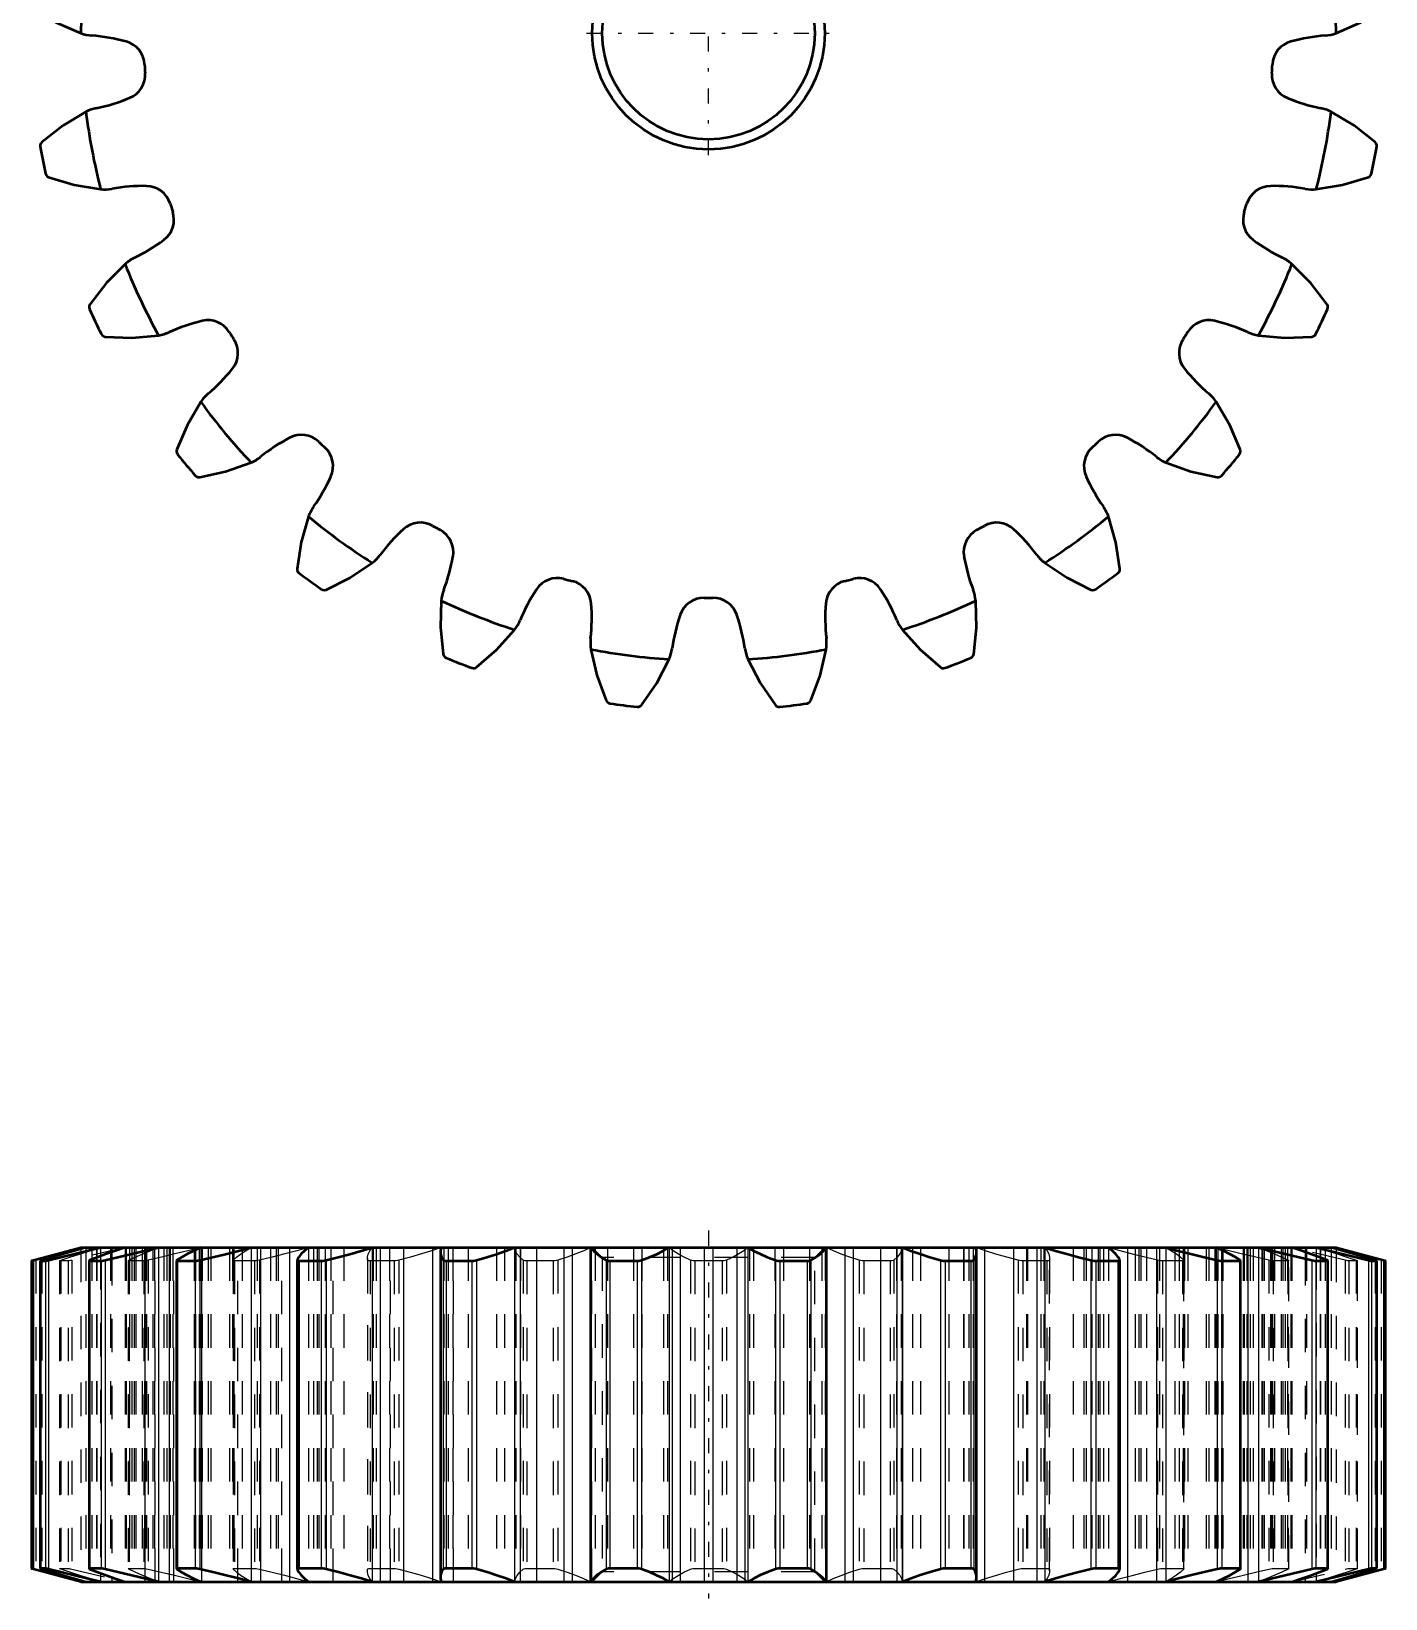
# Model space of a CAD drawing. Header units: millimetres. Extents: x -1 to 137, y -1 to 93.
# Drawn here: x 22.12 to 62.58, y -0.5 to 46.35 of the extents above; entities that cross this region are included whole.
import ezdxf

# ---------------------------------------------------------------- set-up
doc = ezdxf.new("R2010")
doc.units = ezdxf.units.MM
doc.linetypes.add('Center', pattern=[1.5, 0.45, -0.5, 0.05, -0.5])
doc.linetypes.add('Dashed', pattern=[2, 1, -1])
for name, color, linetype, lineweight in [('AM_4', 3, 'Continuous', 25), ('center', 4, 'Center', 25), ('hidden', 3, 'Dashed', 25), ('vis', 1, 'Continuous', 50)]:
    doc.layers.add(name, color=color, linetype=linetype, lineweight=lineweight)

# ---------------------------------------------------------------- blocks, each defined once
blk = doc.blocks.new('1_GEAHB1_5_25_10_A_6_35_b_0_in_GEAHB1_5_25_10_A_6_35_900')
at = {"layer": 'AM_4'}
for p, q in [((23.598, 10), (23.598, 9.958)), ((24.187, 10), (24.187, 9.741)), ((24.519, 10), (24.519, 9.863)), ((25.918, 10), (25.918, 0)), ((26.236, 10), (26.236, 0)), ((28.68, 10), (28.68, 0)), ((28.965, 10), (28.965, 0)), ((29.834, 10), (29.834, 0)), ((32.302, 10), (32.302, 0)), ((32.535, 10), (32.535, 0)), ((33.234, 10), (33.234, 0)), ((34.106, 10), (34.106, 0)), ((34.332, 10), (34.332, 0)), ((36.554, 10), (36.554, 0)), ((36.721, 10), (36.721, 0)), ((37.208, 10), (37.208, 0)), ((38.027, 10), (38.027, 0)), ((38.277, 10), (38.277, 0)), ((38.835, 10), (38.835, 0)), ((41.171, 10), (41.171, 0)), ((41.262, 10), (41.262, 0)), ((41.504, 10), (41.504, 0)), ((42.219, 10), (42.219, 0)), ((42.477, 10), (42.477, 0)), ((43.193, 10), (43.193, 0)), ((43.435, 10), (43.435, 0)), ((43.526, 10), (43.526, 0)), ((45.862, 10), (45.862, 0)), ((46.42, 10), (46.42, 0)), ((46.67, 10), (46.67, 0)), ((47.489, 10), (47.489, 0)), ((47.975, 10), (47.975, 0)), ((48.142, 10), (48.142, 0)), ((50.365, 10), (50.365, 0)), ((50.591, 10), (50.591, 0)), ((51.462, 10), (51.462, 0)), ((52.162, 10), (52.162, 0)), ((52.395, 10), (52.395, 0)), ((54.863, 10), (54.863, 0)), ((55.732, 10), (55.732, 0)), ((56.016, 10), (56.016, 0)), ((58.461, 10), (58.461, 0)), ((58.779, 10), (58.779, 0)), ((60.178, 10), (60.178, 9.863)), ((60.509, 10), (60.509, 9.741)), ((61.098, 10), (61.098, 9.958)), ((22.181, 9.617), (22.181, 0.383)), ((22.384, 9.598), (22.384, 0.402)), ((22.538, 9.598), (22.538, 0.402)), ((22.633, 9.617), (22.633, 0.383)), ((23.855, 9.598), (23.855, 0.402)), ((24.204, 9.598), (24.204, 0.402)), ((24.323, 9.617), (24.323, 0.383)), ((26.487, 9.598), (26.487, 0.402)), ((27.01, 9.598), (27.01, 0.402)), ((27.146, 9.617), (27.146, 0.383)), ((30.116, 9.598), (30.116, 0.402)), ((30.78, 9.598), (30.78, 0.402)), ((30.924, 9.617), (30.924, 0.383)), ((34.424, 9.617), (34.424, 0.383)), ((34.514, 9.598), (34.514, 0.402)), ((35.276, 9.598), (35.276, 0.402)), ((35.42, 9.617), (35.42, 0.383)), ((39.289, 9.617), (39.289, 0.383)), ((39.404, 9.598), (39.404, 0.402)), ((40.217, 9.598), (40.217, 0.402)), ((40.351, 9.617), (40.351, 0.383)), ((44.346, 9.617), (44.346, 0.383)), ((44.479, 9.598), (44.479, 0.402)), ((45.292, 9.598), (45.292, 0.402)), ((45.408, 9.617), (45.408, 0.383)), ((49.277, 9.617), (49.277, 0.383)), ((49.42, 9.598), (49.42, 0.402)), ((50.182, 9.598), (50.182, 0.402)), ((50.272, 9.617), (50.272, 0.383)), ((53.773, 9.617), (53.773, 0.383)), ((53.917, 9.598), (53.917, 0.402)), ((54.58, 9.598), (54.58, 0.402)), ((57.551, 9.617), (57.551, 0.383)), ((57.687, 9.598), (57.687, 0.402)), ((58.209, 9.598), (58.209, 0.402)), ((60.374, 9.617), (60.374, 0.383)), ((60.493, 9.598), (60.493, 0.402)), ((60.842, 9.598), (60.842, 0.402)), ((62.064, 9.617), (62.064, 0.383)), ((62.159, 9.598), (62.159, 0.402)), ((62.312, 9.598), (62.312, 0.402)), ((62.515, 9.617), (62.515, 0.383)), ((23.598, 0.042), (23.598, 0)), ((24.187, 0.259), (24.187, 0)), ((24.519, 0.137), (24.519, 0)), ((60.178, 0.137), (60.178, 0)), ((60.509, 0.259), (60.509, 0)), ((61.098, 0.042), (61.098, 0))]:
    blk.add_line(p, q, dxfattribs=at)
at = {"layer": 'center'}
blk.add_line((42.348, 10.5), (42.348, -0.5), dxfattribs=at)
at = {"layer": 'hidden'}
for p, q in [((23.746, 10), (22.248, 9.617)), ((24.915, 10), (23.328, 9.617)), ((23.598, 9.958), (23.598, 0.042)), ((23.746, 10), (23.746, 0)), ((23.923, 10), (23.923, 0)), ((24.059, 10), (24.059, 0)), ((24.077, 10), (24.077, 0)), ((24.484, 10), (24.484, 0)), ((24.519, 9.863), (24.519, 0.137)), ((24.915, 10), (24.915, 0)), ((24.947, 10), (24.947, 0)), ((25.053, 10), (25.053, 0)), ((25.116, 10), (25.116, 0)), ((25.191, 10), (25.191, 0)), ((25.242, 10), (25.242, 0)), ((25.432, 10), (25.432, 0)), ((25.499, 10), (25.499, 0)), ((25.515, 10), (25.515, 0)), ((25.517, 0), (25.517, 10)), ((25.556, 10), (25.556, 0)), ((25.749, 10), (25.749, 0)), ((25.797, 10), (25.797, 0)), ((25.811, 0), (25.811, 10)), ((26.078, 10), (26.078, 0)), ((26.168, 10), (26.168, 0)), ((26.26, 10), (26.26, 0)), ((26.261, 10), (26.261, 0)), ((26.34, 10), (26.34, 0)), ((26.378, 0), (26.378, 10)), ((26.98, 10), (26.98, 0)), ((27.025, 10), (27.025, 0)), ((27.135, 10), (27.135, 0)), ((27.179, 10), (27.179, 0)), ((27.209, 0), (27.209, 10)), ((27.22, 10), (27.22, 0)), ((27.4, 10), (27.4, 0)), ((27.483, 10), (27.483, 0)), ((28.032, 10), (28.032, 0)), ((28.124, 10), (28.124, 0)), ((28.17, 10), (28.17, 0)), ((28.29, 0), (28.29, 10)), ((28.417, 10), (28.417, 0)), ((28.868, 10), (28.868, 0)), ((29.264, 10), (29.264, 0)), ((29.428, 10), (29.428, 0)), ((29.493, 10), (29.493, 0)), ((29.604, 0), (29.604, 10)), ((30.397, 10), (30.397, 0)), ((30.549, 10), (30.549, 0)), ((30.658, 10), (30.658, 0)), ((30.703, 10), (30.703, 0)), ((30.891, 10), (30.891, 0)), ((31.065, 10), (31.065, 0)), ((31.132, 0), (31.132, 10)), ((31.448, 10), (31.448, 0)), ((32.325, 10), (32.325, 0)), ((32.416, 10), (32.416, 0)), ((32.534, 10), (32.534, 0)), ((32.814, 10), (32.814, 0)), ((32.848, 0), (32.848, 10)), ((34.365, 10), (34.365, 0)), ((34.439, 10), (34.439, 0)), ((34.567, 10), (34.567, 0)), ((34.714, 10), (34.714, 0)), ((34.726, 0), (34.726, 10)), ((35.164, 10), (35.164, 0)), ((36.017, 10), (36.017, 0)), ((36.256, 10), (36.256, 0)), ((36.553, 10), (36.553, 0)), ((36.588, 10), (36.588, 0)), ((36.735, 10), (36.735, 0)), ((36.735, 0), (36.735, 10)), ((38.827, 10), (38.827, 0)), ((38.843, 10), (38.843, 0)), ((38.86, 0), (38.86, 10)), ((38.873, 10), (39.173, 9.7)), ((38.965, 10), (38.965, 0)), ((39.332, 10), (39.332, 0)), ((40.105, 10), (40.105, 0)), ((40.361, 10), (40.361, 0)), ((41.008, 10), (41.008, 0)), ((41.121, 10), (41.121, 0)), ((43.575, 10), (43.575, 0)), ((43.689, 10), (43.689, 0)), ((44.335, 10), (44.335, 0)), ((44.591, 10), (44.591, 0)), ((45.365, 10), (45.365, 0)), ((45.523, 9.7), (45.823, 10)), ((45.732, 10), (45.732, 0)), ((45.836, 10), (45.836, 0)), ((45.853, 10), (45.853, 0)), ((45.87, 10), (45.87, 0)), ((47.961, 10), (47.961, 0)), ((47.962, 10), (47.962, 0)), ((48.109, 10), (48.109, 0)), ((48.143, 0), (48.143, 10)), ((48.44, 10), (48.44, 0)), ((48.68, 10), (48.68, 0)), ((49.532, 10), (49.532, 0)), ((49.971, 10), (49.971, 0)), ((49.982, 10), (49.982, 0)), ((50.13, 10), (50.13, 0)), ((50.257, 10), (50.257, 0)), ((50.332, 10), (50.332, 0)), ((51.849, 10), (51.849, 0)), ((51.882, 10), (51.882, 0)), ((52.163, 10), (52.163, 0)), ((52.281, 10), (52.281, 0)), ((52.371, 10), (52.371, 0)), ((53.248, 10), (53.248, 0)), ((53.565, 10), (53.565, 0)), ((53.632, 10), (53.632, 0)), ((53.806, 10), (53.806, 0)), ((53.994, 10), (53.994, 0)), ((54.039, 10), (54.039, 0)), ((54.147, 10), (54.147, 0)), ((54.3, 10), (54.3, 0)), ((55.092, 10), (55.092, 0)), ((55.203, 10), (55.203, 0)), ((55.268, 10), (55.268, 0)), ((55.433, 10), (55.433, 0)), ((55.828, 10), (55.828, 0)), ((56.28, 10), (56.28, 0)), ((56.407, 10), (56.407, 0)), ((56.527, 10), (56.527, 0)), ((56.572, 10), (56.572, 0)), ((56.665, 10), (56.665, 0)), ((57.214, 10), (57.214, 0)), ((57.296, 10), (57.296, 0)), ((57.477, 10), (57.477, 0)), ((57.488, 10), (57.488, 0)), ((57.517, 10), (57.517, 0)), ((57.562, 10), (57.562, 0)), ((57.672, 10), (57.672, 0)), ((57.717, 10), (57.717, 0)), ((58.319, 10), (58.319, 0)), ((58.357, 10), (58.357, 0)), ((58.436, 10), (58.436, 0)), ((58.437, 10), (58.437, 0)), ((58.529, 10), (58.529, 0)), ((58.619, 10), (58.619, 0)), ((58.885, 10), (58.885, 0)), ((58.9, 10), (58.9, 0)), ((58.948, 10), (58.948, 0)), ((59.141, 10), (59.141, 0)), ((59.18, 10), (59.18, 0)), ((59.181, 10), (59.181, 0)), ((59.198, 10), (59.198, 0)), ((59.264, 10), (59.264, 0)), ((59.454, 10), (59.454, 0)), ((59.506, 10), (59.506, 0)), ((59.581, 10), (59.581, 0)), ((59.643, 10), (59.643, 0)), ((59.749, 10), (59.749, 0)), ((61.369, 9.617), (59.782, 10)), ((59.782, 10), (59.782, 0)), ((60.178, 9.863), (60.178, 0.137)), ((60.213, 10), (60.213, 0)), ((60.62, 10), (60.62, 0)), ((60.637, 10), (60.637, 0)), ((60.774, 10), (60.774, 0)), ((62.448, 9.617), (60.95, 10)), ((60.95, 10), (60.95, 0)), ((61.098, 9.958), (61.098, 0.042)), ((22.168, 9.598), (22.117, 9.598)), ((22.117, 9.598), (22.117, 0.402)), ((22.168, 9.598), (22.168, 0.402)), ((22.248, 9.617), (22.248, 0.383)), ((22.432, 9.617), (22.432, 0.383)), ((22.967, 9.598), (22.96, 9.6)), ((22.96, 9.6), (22.96, 0.4)), ((23.22, 9.598), (22.967, 9.598)), ((22.967, 9.598), (22.967, 0.402)), ((22.997, 9.617), (22.997, 0.383)), ((23.22, 9.598), (23.22, 0.402)), ((23.328, 9.617), (23.328, 0.383)), ((23.867, 9.617), (23.867, 0.383)), ((24.187, 9.741), (24.187, 0.259)), ((25.013, 9.604), (25.013, 0.396)), ((25.029, 9.617), (25.029, 0.383)), ((25.474, 9.598), (25.035, 9.598)), ((25.035, 9.598), (25.035, 0.402)), ((25.474, 9.598), (25.474, 0.402)), ((25.602, 9.617), (25.602, 0.383)), ((26.463, 9.617), (26.463, 0.383)), ((28.145, 9.61), (28.148, 9.617)), ((28.145, 9.611), (28.145, 0.39)), ((28.148, 9.617), (28.148, 0.383)), ((28.788, 9.598), (28.19, 9.598)), ((28.19, 9.598), (28.19, 0.402)), ((28.788, 9.598), (28.788, 0.402)), ((28.929, 9.617), (28.929, 0.383)), ((30.058, 9.617), (30.058, 0.383)), ((32.161, 9.617), (32.156, 9.673)), ((32.156, 9.673), (32.156, 0.327)), ((32.161, 9.617), (32.161, 0.383)), ((32.954, 9.598), (32.236, 9.598)), ((32.236, 9.598), (32.236, 0.402)), ((32.954, 9.598), (32.954, 0.402)), ((33.099, 9.617), (33.099, 0.383)), ((36.813, 9.617), (36.813, 0.383)), ((37.71, 9.598), (36.916, 9.598)), ((36.916, 9.598), (36.916, 0.402)), ((37.71, 9.598), (37.71, 0.402)), ((37.85, 9.617), (37.85, 0.383)), ((39.173, 9.7), (39.173, 0.3)), ((45.523, 9.7), (39.173, 9.7)), ((41.813, 9.617), (41.813, 0.383)), ((42.758, 9.598), (41.938, 9.598)), ((41.938, 9.598), (41.938, 0.402)), ((42.758, 9.598), (42.758, 0.402)), ((42.884, 9.617), (42.884, 0.383)), ((45.523, 0.3), (45.523, 9.7)), ((46.847, 9.617), (46.847, 0.383)), ((46.986, 9.598), (46.986, 0.402)), ((47.78, 9.598), (46.986, 9.598)), ((47.78, 9.598), (47.78, 0.402)), ((47.884, 9.617), (47.884, 0.383)), ((51.598, 9.617), (51.598, 0.383)), ((51.743, 9.598), (51.743, 0.402)), ((52.461, 9.598), (51.743, 9.598)), ((52.461, 9.598), (52.461, 0.402)), ((52.541, 9.673), (52.536, 9.617)), ((52.536, 9.617), (52.536, 0.383)), ((52.541, 0.327), (52.541, 9.673)), ((54.639, 9.617), (54.639, 0.383)), ((55.768, 9.617), (55.768, 0.383)), ((55.909, 9.598), (55.909, 0.402)), ((56.506, 9.598), (55.909, 9.598)), ((56.506, 9.598), (56.506, 0.402)), ((56.548, 9.617), (56.551, 9.61)), ((56.548, 9.617), (56.548, 0.383)), ((56.551, 0.389), (56.551, 9.61)), ((58.233, 9.617), (58.233, 0.383)), ((59.094, 9.617), (59.094, 0.383)), ((59.223, 9.598), (59.223, 0.402)), ((59.662, 9.598), (59.223, 9.598)), ((59.662, 9.598), (59.662, 0.402)), ((59.668, 9.617), (59.668, 0.383)), ((59.684, 0.396), (59.684, 9.604)), ((60.509, 9.741), (60.509, 0.259)), ((60.83, 9.617), (60.83, 0.383)), ((61.369, 9.617), (61.369, 0.383)), ((61.477, 9.598), (61.477, 0.402)), ((61.73, 9.598), (61.477, 9.598)), ((61.7, 9.617), (61.7, 0.383)), ((61.736, 9.6), (61.73, 9.598)), ((61.73, 9.598), (61.73, 0.402)), ((61.736, 0.4), (61.736, 9.6)), ((62.265, 9.617), (62.265, 0.383)), ((62.448, 9.617), (62.448, 0.383)), ((62.528, 9.598), (62.528, 0.402)), ((62.58, 9.598), (62.528, 9.598)), ((62.58, 9.598), (62.58, 0.402)), ((22.117, 0.402), (22.168, 0.402)), ((22.248, 0.383), (23.746, 0)), ((22.96, 0.4), (22.967, 0.402)), ((22.967, 0.402), (23.22, 0.402)), ((23.328, 0.383), (24.915, 0)), ((25.035, 0.402), (25.474, 0.402)), ((28.148, 0.383), (28.145, 0.39)), ((28.19, 0.402), (28.788, 0.402)), ((32.156, 0.327), (32.161, 0.383)), ((32.236, 0.402), (32.954, 0.402)), ((36.916, 0.402), (37.71, 0.402)), ((39.173, 0.3), (38.873, 0)), ((45.523, 0.3), (39.173, 0.3)), ((41.938, 0.402), (42.758, 0.402)), ((45.823, 0), (45.523, 0.3)), ((46.986, 0.402), (47.78, 0.402)), ((51.743, 0.402), (52.461, 0.402)), ((52.536, 0.383), (52.541, 0.327)), ((55.909, 0.402), (56.506, 0.402)), ((56.551, 0.39), (56.548, 0.383)), ((59.223, 0.402), (59.662, 0.402)), ((59.782, 0), (61.369, 0.383)), ((60.95, 0), (62.448, 0.383)), ((61.477, 0.402), (61.73, 0.402)), ((61.73, 0.402), (61.736, 0.4)), ((62.528, 0.402), (62.58, 0.402))]:
    blk.add_line(p, q, dxfattribs=at)
for points in [[(22.997, 9.617), (23.267, 9.708), (23.554, 9.802), (23.863, 9.9), (24.187, 10)], [(25.029, 9.617), (25.217, 9.708), (25.428, 9.802), (25.663, 9.9), (25.918, 10)], [(27.179, 10), (26.795, 9.901), (26.406, 9.805), (26.006, 9.709), (25.602, 9.617)], [(28.148, 9.617), (28.244, 9.708), (28.364, 9.802), (28.51, 9.9), (28.68, 10)], [(30.397, 10), (30.049, 9.901), (29.69, 9.805), (29.314, 9.709), (28.929, 9.617)], [(32.156, 9.673), (32.158, 9.708), (32.18, 9.802), (32.228, 9.9), (32.302, 10)], [(34.365, 10), (34.075, 9.901), (33.769, 9.805), (33.441, 9.709), (33.099, 9.617)], [(36.813, 9.617), (36.711, 9.708), (36.634, 9.802), (36.581, 9.9), (36.554, 10)], [(38.835, 10), (38.622, 9.901), (38.387, 9.805), (38.128, 9.709), (37.85, 9.617)], [(41.813, 9.617), (41.619, 9.708), (41.447, 9.802), (41.297, 9.9), (41.171, 10)], [(43.526, 10), (43.402, 9.901), (43.254, 9.805), (43.081, 9.709), (42.884, 9.617)], [(46.847, 9.617), (46.572, 9.708), (46.317, 9.802), (46.079, 9.9), (45.862, 10)], [(48.142, 10), (48.116, 9.901), (48.065, 9.805), (47.987, 9.709), (47.884, 9.617)], [(51.598, 9.617), (51.26, 9.708), (50.938, 9.802), (50.626, 9.9), (50.332, 10)], [(52.395, 10), (52.468, 9.901), (52.516, 9.805), (52.539, 9.709), (52.541, 9.673)], [(55.768, 9.617), (55.389, 9.708), (55.018, 9.802), (54.653, 9.9), (54.3, 10)], [(56.016, 10), (56.184, 9.901), (56.328, 9.805), (56.45, 9.709), (56.548, 9.617)], [(59.094, 9.617), (58.697, 9.708), (58.303, 9.802), (57.907, 9.9), (57.517, 10)], [(58.779, 10), (59.03, 9.901), (59.262, 9.805), (59.476, 9.709), (59.668, 9.617)], [(60.509, 10), (60.829, 9.901), (61.133, 9.805), (61.425, 9.709), (61.7, 9.617)], [(22.248, 9.617), (22.209, 9.607), (22.18, 9.6), (22.168, 9.598)], [(22.96, 9.6), (22.96, 9.6), (22.97, 9.606), (22.997, 9.617)], [(23.328, 9.617), (23.282, 9.607), (23.244, 9.6), (23.22, 9.598)], [(25.013, 9.604), (25.014, 9.606), (25.029, 9.617)], [(25.035, 9.598), (25.016, 9.6), (25.013, 9.604)], [(25.602, 9.617), (25.553, 9.607), (25.508, 9.6), (25.474, 9.598)], [(28.19, 9.598), (28.161, 9.6), (28.147, 9.606), (28.145, 9.61)], [(28.929, 9.617), (28.879, 9.607), (28.83, 9.6), (28.788, 9.598)], [(32.236, 9.598), (32.198, 9.6), (32.172, 9.606), (32.161, 9.617)], [(33.099, 9.617), (33.052, 9.607), (33.001, 9.6), (32.954, 9.598)], [(36.916, 9.598), (36.872, 9.6), (36.837, 9.606), (36.813, 9.617)], [(37.85, 9.617), (37.809, 9.607), (37.76, 9.6), (37.71, 9.598)], [(41.938, 9.598), (41.89, 9.6), (41.848, 9.606), (41.813, 9.617)], [(42.884, 9.617), (42.851, 9.607), (42.807, 9.6), (42.758, 9.598)], [(46.986, 9.598), (46.937, 9.6), (46.89, 9.606), (46.847, 9.617)], [(47.884, 9.617), (47.862, 9.607), (47.825, 9.6), (47.78, 9.598)], [(51.743, 9.598), (51.696, 9.6), (51.648, 9.606), (51.598, 9.617)], [(52.536, 9.617), (52.526, 9.607), (52.499, 9.6), (52.461, 9.598)], [(55.909, 9.598), (55.868, 9.6), (55.82, 9.606), (55.768, 9.617)], [(56.551, 9.61), (56.55, 9.607), (56.536, 9.6), (56.506, 9.598)], [(59.223, 9.598), (59.19, 9.6), (59.147, 9.606), (59.094, 9.617)], [(59.684, 9.604), (59.68, 9.6), (59.662, 9.598)], [(59.668, 9.617), (59.683, 9.607), (59.684, 9.604)], [(61.477, 9.598), (61.453, 9.6), (61.417, 9.606), (61.369, 9.617)], [(61.7, 9.617), (61.726, 9.607), (61.736, 9.6), (61.736, 9.6)], [(62.528, 9.598), (62.517, 9.6), (62.49, 9.606), (62.448, 9.617)], [(22.168, 0.402), (22.18, 0.4), (22.206, 0.394), (22.248, 0.383)], [(22.997, 0.383), (22.971, 0.393), (22.96, 0.4), (22.96, 0.4)], [(24.187, 0), (23.868, 0.099), (23.564, 0.195), (23.271, 0.291), (22.997, 0.383)], [(23.22, 0.402), (23.243, 0.4), (23.279, 0.394), (23.328, 0.383)], [(25.013, 0.396), (25.016, 0.4), (25.035, 0.402)], [(25.029, 0.383), (25.014, 0.393), (25.013, 0.396)], [(25.918, 0), (25.666, 0.099), (25.435, 0.195), (25.221, 0.291), (25.029, 0.383)], [(25.474, 0.402), (25.507, 0.4), (25.55, 0.394), (25.602, 0.383)], [(25.602, 0.383), (25.999, 0.292), (26.393, 0.198), (26.789, 0.1), (27.179, 0)], [(28.145, 0.39), (28.146, 0.393), (28.161, 0.4), (28.19, 0.402)], [(28.68, 0), (28.513, 0.099), (28.369, 0.195), (28.246, 0.291), (28.148, 0.383)], [(28.788, 0.402), (28.829, 0.4), (28.876, 0.394), (28.929, 0.383)], [(28.929, 0.383), (29.308, 0.292), (29.678, 0.198), (30.043, 0.1), (30.397, 0)], [(32.302, 0), (32.229, 0.099), (32.181, 0.195), (32.158, 0.291), (32.156, 0.327)], [(32.161, 0.383), (32.171, 0.393), (32.197, 0.4), (32.236, 0.402)], [(32.954, 0.402), (33, 0.4), (33.049, 0.394), (33.099, 0.383)], [(33.099, 0.383), (33.436, 0.292), (33.759, 0.198), (34.071, 0.1), (34.365, 0)], [(36.554, 0), (36.581, 0.099), (36.632, 0.195), (36.71, 0.291), (36.813, 0.383)], [(36.813, 0.383), (36.835, 0.393), (36.871, 0.4), (36.916, 0.402)], [(37.71, 0.402), (37.759, 0.4), (37.806, 0.394), (37.85, 0.383)], [(37.85, 0.383), (38.124, 0.292), (38.379, 0.198), (38.618, 0.1), (38.835, 0)], [(41.171, 0), (41.295, 0.099), (41.442, 0.195), (41.616, 0.291), (41.813, 0.383)], [(41.813, 0.383), (41.845, 0.393), (41.889, 0.4), (41.938, 0.402)], [(42.758, 0.402), (42.806, 0.4), (42.849, 0.394), (42.884, 0.383)], [(42.884, 0.383), (43.078, 0.292), (43.249, 0.198), (43.4, 0.1), (43.526, 0)], [(45.862, 0), (46.075, 0.099), (46.309, 0.195), (46.568, 0.291), (46.847, 0.383)], [(46.847, 0.383), (46.888, 0.393), (46.936, 0.4), (46.986, 0.402)], [(47.78, 0.402), (47.825, 0.4), (47.86, 0.394), (47.884, 0.383)], [(47.884, 0.383), (47.986, 0.292), (48.063, 0.198), (48.115, 0.1), (48.142, 0)], [(50.332, 0), (50.621, 0.099), (50.928, 0.195), (51.255, 0.291), (51.598, 0.383)], [(51.598, 0.383), (51.644, 0.393), (51.695, 0.4), (51.743, 0.402)], [(52.541, 0.327), (52.539, 0.292), (52.517, 0.198), (52.469, 0.1), (52.395, 0)], [(52.461, 0.402), (52.499, 0.4), (52.525, 0.394), (52.536, 0.383)], [(54.3, 0), (54.648, 0.099), (55.007, 0.195), (55.383, 0.291), (55.768, 0.383)], [(55.768, 0.383), (55.817, 0.393), (55.867, 0.4), (55.909, 0.402)], [(56.548, 0.383), (56.452, 0.292), (56.332, 0.198), (56.186, 0.1), (56.016, 0)], [(56.506, 0.402), (56.535, 0.4), (56.55, 0.394), (56.551, 0.39)], [(57.517, 0), (57.901, 0.099), (58.291, 0.195), (58.691, 0.291), (59.094, 0.383)], [(59.668, 0.383), (59.479, 0.292), (59.269, 0.198), (59.034, 0.1), (58.779, 0)], [(59.094, 0.383), (59.144, 0.393), (59.189, 0.4), (59.223, 0.402)], [(59.662, 0.402), (59.68, 0.4), (59.684, 0.396)], [(59.684, 0.396), (59.683, 0.394), (59.668, 0.383)], [(61.7, 0.383), (61.43, 0.292), (61.142, 0.198), (60.834, 0.1), (60.509, 0)], [(61.369, 0.383), (61.415, 0.393), (61.453, 0.4), (61.477, 0.402)], [(61.736, 0.4), (61.736, 0.4), (61.727, 0.394), (61.7, 0.383)], [(62.448, 0.383), (62.488, 0.393), (62.516, 0.4), (62.528, 0.402)]]:
    blk.add_lwpolyline(points, dxfattribs=at)
at = {"layer": 'vis'}
for p, q in [((22.181, 9.617), (23.598, 10)), ((23.746, 10), (22.432, 9.617)), ((22.633, 9.617), (24.187, 10)), ((23.598, 10), (61.098, 10)), ((24.323, 9.617), (25.918, 10)), ((34.339, 9.86), (34.339, 0.14)), ((38.819, 10), (38.819, 0)), ((45.877, 0), (45.877, 10)), ((50.357, 0.14), (50.357, 9.86)), ((58.779, 10), (60.374, 9.617)), ((60.509, 10), (62.064, 9.617)), ((62.265, 9.617), (60.95, 10)), ((61.098, 10), (62.515, 9.617)), ((22.117, 9.598), (22.117, 0.402)), ((22.382, 9.599), (22.382, 0.401)), ((22.382, 9.599), (22.384, 9.598)), ((22.384, 9.598), (22.538, 9.598)), ((23.842, 9.602), (23.842, 0.398)), ((23.855, 9.598), (24.204, 9.598)), ((26.455, 9.607), (26.455, 0.393)), ((26.487, 9.598), (27.01, 9.598)), ((30.058, 9.617), (30.057, 9.614)), ((30.057, 9.614), (30.057, 0.386)), ((30.116, 9.598), (30.78, 9.598)), ((34.514, 9.598), (35.276, 9.598)), ((39.404, 9.598), (40.217, 9.598)), ((44.479, 9.598), (45.292, 9.598)), ((49.42, 9.598), (50.182, 9.598)), ((53.917, 9.598), (54.58, 9.598)), ((54.64, 9.614), (54.639, 9.617)), ((54.64, 0.386), (54.64, 9.614)), ((57.687, 9.598), (58.209, 9.598)), ((58.242, 9.607), (58.233, 9.617)), ((58.242, 0.393), (58.242, 9.607)), ((60.493, 9.598), (60.842, 9.598)), ((60.855, 0.398), (60.855, 9.602)), ((62.159, 9.598), (62.312, 9.598)), ((62.312, 9.598), (62.314, 9.599)), ((62.314, 0.401), (62.314, 9.599)), ((62.58, 0.402), (62.58, 9.598)), ((23.598, 0), (22.181, 0.383)), ((22.384, 0.402), (22.382, 0.401)), ((22.538, 0.402), (22.384, 0.402)), ((22.432, 0.383), (23.746, 0)), ((24.187, 0), (22.633, 0.383)), ((23.598, 0), (61.098, 0)), ((24.204, 0.402), (23.855, 0.402)), ((25.918, 0), (24.323, 0.383)), ((26.455, 0.393), (26.463, 0.383)), ((27.01, 0.402), (26.487, 0.402)), ((30.057, 0.386), (30.058, 0.383)), ((30.78, 0.402), (30.116, 0.402)), ((35.276, 0.402), (34.514, 0.402)), ((40.217, 0.402), (39.404, 0.402)), ((45.292, 0.402), (44.479, 0.402)), ((50.182, 0.402), (49.42, 0.402)), ((54.58, 0.402), (53.917, 0.402)), ((54.639, 0.383), (54.64, 0.386)), ((58.209, 0.402), (57.687, 0.402)), ((60.374, 0.383), (58.779, 0)), ((60.842, 0.402), (60.493, 0.402)), ((62.064, 0.383), (60.509, 0)), ((60.95, 0), (62.265, 0.383)), ((62.515, 0.383), (61.098, 0)), ((62.312, 0.402), (62.159, 0.402)), ((62.314, 0.401), (62.312, 0.402))]:
    blk.add_line(p, q, dxfattribs=at)
for points in [[(24.915, 10), (24.627, 9.901), (24.357, 9.805), (24.102, 9.709), (23.867, 9.617)], [(27.179, 10), (26.968, 9.901), (26.779, 9.805), (26.609, 9.709), (26.463, 9.617)], [(27.146, 9.617), (27.537, 9.708), (27.922, 9.802), (28.306, 9.9), (28.68, 10)], [(30.397, 10), (30.276, 9.901), (30.179, 9.805), (30.105, 9.709), (30.058, 9.617)], [(30.924, 9.617), (31.285, 9.708), (31.634, 9.802), (31.975, 9.9), (32.302, 10)], [(34.365, 10), (34.342, 9.901), (34.339, 9.859)], [(34.339, 9.859), (34.343, 9.805), (34.371, 9.709), (34.424, 9.617)], [(35.42, 9.617), (35.728, 9.708), (36.019, 9.802), (36.297, 9.9), (36.554, 10)], [(38.835, 10), (38.911, 9.901), (39.011, 9.805), (39.137, 9.709), (39.289, 9.617)], [(40.351, 9.617), (40.587, 9.708), (40.802, 9.802), (40.998, 9.9), (41.171, 10)], [(43.526, 10), (43.696, 9.901), (43.888, 9.805), (44.106, 9.709), (44.346, 9.617)], [(45.408, 9.617), (45.557, 9.708), (45.682, 9.802), (45.785, 9.9), (45.862, 10)], [(48.142, 10), (48.396, 9.901), (48.668, 9.805), (48.964, 9.709), (49.277, 9.617)], [(50.272, 9.617), (50.325, 9.708), (50.353, 9.802), (50.357, 9.859)], [(50.357, 9.859), (50.355, 9.9), (50.332, 10)], [(52.395, 10), (52.716, 9.901), (53.052, 9.805), (53.406, 9.709), (53.773, 9.617)], [(54.639, 9.617), (54.592, 9.708), (54.52, 9.802), (54.423, 9.9), (54.3, 10)], [(56.016, 10), (56.385, 9.901), (56.763, 9.805), (57.154, 9.709), (57.551, 9.617)], [(58.233, 9.617), (58.09, 9.708), (57.923, 9.802), (57.731, 9.9), (57.517, 10)], [(60.83, 9.617), (60.598, 9.708), (60.347, 9.802), (60.074, 9.9), (59.782, 10)], [(22.117, 9.598), (22.123, 9.6), (22.144, 9.606), (22.181, 9.617)], [(22.432, 9.617), (22.401, 9.607), (22.384, 9.6), (22.382, 9.599)], [(22.538, 9.598), (22.556, 9.6), (22.587, 9.606), (22.633, 9.617)], [(23.867, 9.617), (23.847, 9.607), (23.842, 9.602)], [(23.842, 9.602), (23.842, 9.6), (23.855, 9.598)], [(24.204, 9.598), (24.232, 9.6), (24.272, 9.606), (24.323, 9.617)], [(26.463, 9.617), (26.455, 9.607), (26.455, 9.607)], [(26.455, 9.607), (26.463, 9.6), (26.487, 9.598)], [(27.01, 9.598), (27.047, 9.6), (27.093, 9.606), (27.146, 9.617)], [(30.057, 9.614), (30.062, 9.607), (30.082, 9.6), (30.116, 9.598)], [(30.78, 9.598), (30.824, 9.6), (30.872, 9.606), (30.924, 9.617)], [(34.424, 9.617), (34.441, 9.607), (34.472, 9.6), (34.514, 9.598)], [(35.276, 9.598), (35.324, 9.6), (35.373, 9.606), (35.42, 9.617)], [(39.289, 9.617), (39.316, 9.607), (39.357, 9.6), (39.404, 9.598)], [(40.217, 9.598), (40.266, 9.6), (40.311, 9.606), (40.351, 9.617)], [(44.346, 9.617), (44.383, 9.607), (44.429, 9.6), (44.479, 9.598)], [(45.292, 9.598), (45.339, 9.6), (45.378, 9.606), (45.408, 9.617)], [(49.277, 9.617), (49.321, 9.607), (49.371, 9.6), (49.42, 9.598)], [(50.182, 9.598), (50.224, 9.6), (50.255, 9.606), (50.272, 9.617)], [(53.773, 9.617), (53.821, 9.607), (53.872, 9.6), (53.917, 9.598)], [(54.58, 9.598), (54.614, 9.6), (54.634, 9.606), (54.64, 9.614)], [(57.551, 9.617), (57.601, 9.607), (57.648, 9.6), (57.687, 9.598)], [(58.209, 9.598), (58.233, 9.6), (58.242, 9.606), (58.242, 9.607)], [(60.374, 9.617), (60.422, 9.607), (60.464, 9.6), (60.493, 9.598)], [(60.855, 9.602), (60.851, 9.606), (60.83, 9.617)], [(60.842, 9.598), (60.854, 9.6), (60.855, 9.602)], [(62.064, 9.617), (62.107, 9.607), (62.14, 9.6), (62.159, 9.598)], [(62.314, 9.599), (62.313, 9.6), (62.297, 9.606), (62.265, 9.617)], [(62.515, 9.617), (62.551, 9.607), (62.574, 9.6), (62.58, 9.598)], [(22.181, 0.383), (22.145, 0.393), (22.123, 0.4), (22.117, 0.402)], [(22.382, 0.401), (22.384, 0.4), (22.399, 0.394), (22.432, 0.383)], [(22.633, 0.383), (22.589, 0.393), (22.556, 0.4), (22.538, 0.402)], [(23.855, 0.402), (23.842, 0.4), (23.842, 0.398)], [(23.842, 0.398), (23.846, 0.394), (23.867, 0.383)], [(23.867, 0.383), (24.098, 0.292), (24.349, 0.198), (24.623, 0.1), (24.915, 0)], [(24.323, 0.383), (24.275, 0.393), (24.233, 0.4), (24.204, 0.402)], [(26.487, 0.402), (26.464, 0.4), (26.455, 0.394), (26.455, 0.393)], [(26.463, 0.383), (26.607, 0.292), (26.773, 0.198), (26.965, 0.1), (27.179, 0)], [(27.146, 0.383), (27.096, 0.393), (27.048, 0.4), (27.01, 0.402)], [(28.68, 0), (28.312, 0.099), (27.934, 0.195), (27.543, 0.291), (27.146, 0.383)], [(30.116, 0.402), (30.083, 0.4), (30.062, 0.394), (30.057, 0.386)], [(30.058, 0.383), (30.104, 0.292), (30.176, 0.198), (30.274, 0.1), (30.397, 0)], [(30.924, 0.383), (30.875, 0.393), (30.825, 0.4), (30.78, 0.402)], [(32.302, 0), (31.98, 0.099), (31.645, 0.195), (31.29, 0.291), (30.924, 0.383)], [(34.424, 0.383), (34.371, 0.292), (34.344, 0.198), (34.339, 0.141)], [(34.339, 0.141), (34.341, 0.1), (34.365, 0)], [(34.514, 0.402), (34.473, 0.4), (34.442, 0.394), (34.424, 0.383)], [(35.42, 0.383), (35.376, 0.393), (35.325, 0.4), (35.276, 0.402)], [(36.554, 0), (36.301, 0.099), (36.028, 0.195), (35.733, 0.291), (35.42, 0.383)], [(39.289, 0.383), (39.14, 0.292), (39.014, 0.198), (38.912, 0.1), (38.835, 0)], [(39.404, 0.402), (39.358, 0.4), (39.318, 0.394), (39.289, 0.383)], [(40.351, 0.383), (40.314, 0.393), (40.267, 0.4), (40.217, 0.402)], [(41.171, 0), (41.001, 0.099), (40.809, 0.195), (40.591, 0.291), (40.351, 0.383)], [(44.346, 0.383), (44.109, 0.292), (43.894, 0.198), (43.698, 0.1), (43.526, 0)], [(44.479, 0.402), (44.43, 0.4), (44.385, 0.394), (44.346, 0.383)], [(45.408, 0.383), (45.38, 0.393), (45.34, 0.4), (45.292, 0.402)], [(45.862, 0), (45.786, 0.099), (45.686, 0.195), (45.559, 0.291), (45.408, 0.383)], [(49.277, 0.383), (48.969, 0.292), (48.677, 0.198), (48.4, 0.1), (48.142, 0)], [(49.42, 0.402), (49.372, 0.4), (49.324, 0.394), (49.277, 0.383)], [(50.272, 0.383), (50.256, 0.393), (50.225, 0.4), (50.182, 0.402)], [(50.357, 0.141), (50.353, 0.195), (50.326, 0.291), (50.272, 0.383)], [(50.332, 0), (50.355, 0.099), (50.357, 0.141)], [(53.773, 0.383), (53.412, 0.292), (53.063, 0.198), (52.721, 0.1), (52.395, 0)], [(53.917, 0.402), (53.873, 0.4), (53.824, 0.394), (53.773, 0.383)], [(54.3, 0), (54.421, 0.099), (54.518, 0.195), (54.591, 0.291), (54.639, 0.383)], [(54.64, 0.386), (54.635, 0.393), (54.614, 0.4), (54.58, 0.402)], [(57.551, 0.383), (57.16, 0.292), (56.775, 0.198), (56.391, 0.1), (56.016, 0)], [(57.517, 0), (57.728, 0.099), (57.918, 0.195), (58.087, 0.291), (58.233, 0.383)], [(57.687, 0.402), (57.649, 0.4), (57.604, 0.394), (57.551, 0.383)], [(58.242, 0.393), (58.233, 0.4), (58.209, 0.402)], [(58.233, 0.383), (58.242, 0.393), (58.242, 0.393)], [(59.782, 0), (60.069, 0.099), (60.339, 0.195), (60.595, 0.291), (60.83, 0.383)], [(60.493, 0.402), (60.464, 0.4), (60.425, 0.394), (60.374, 0.383)], [(60.83, 0.383), (60.85, 0.393), (60.855, 0.398)], [(60.855, 0.398), (60.854, 0.4), (60.842, 0.402)], [(62.159, 0.402), (62.141, 0.4), (62.11, 0.394), (62.064, 0.383)], [(62.265, 0.383), (62.296, 0.393), (62.312, 0.4), (62.314, 0.401)], [(62.58, 0.402), (62.574, 0.4), (62.553, 0.394), (62.515, 0.383)]]:
    blk.add_lwpolyline(points, dxfattribs=at)
blk = doc.blocks.new('3_GEAHB1_5_25_10_A_6_35_b_0_in_GEAHB1_5_25_10_A_6_35_900')
at = {"layer": 'center'}
for p, q in [((42.348, 42.645), (42.348, 49.943)), ((38.7, 46.294), (45.997, 46.294))]:
    blk.add_line(p, q, dxfattribs=at)
at = {"layer": 'vis'}
for points in [[(41.938, 66.54), (41.89, 66.531), (41.848, 66.507), (41.813, 66.467)], [(42.884, 66.467), (42.851, 66.505), (42.807, 66.53), (42.758, 66.54)], [(41.813, 66.467), (41.447, 65.762), (41.171, 65.007)], [(43.526, 65.007), (43.254, 65.751), (42.884, 66.467)], [(36.813, 65.7), (36.634, 64.926), (36.554, 64.126)], [(36.916, 65.802), (36.872, 65.781), (36.837, 65.747), (36.813, 65.7)], [(37.85, 65.966), (37.809, 65.995), (37.76, 66.009), (37.71, 66.006)], [(38.835, 64.712), (38.387, 65.365), (37.85, 65.966)], [(46.847, 65.966), (46.317, 65.375), (45.862, 64.712)], [(46.986, 66.006), (46.937, 66.009), (46.89, 65.996), (46.847, 65.966)], [(47.884, 65.7), (47.862, 65.745), (47.825, 65.78), (47.78, 65.802)], [(48.142, 64.126), (48.065, 64.914), (47.884, 65.7)], [(33.099, 64.23), (33.052, 64.247), (33.001, 64.248), (32.954, 64.233)], [(34.365, 63.259), (33.769, 63.78), (33.099, 64.23)], [(51.598, 64.23), (50.938, 63.788), (50.332, 63.259)], [(51.743, 64.233), (51.696, 64.248), (51.648, 64.248), (51.598, 64.23)], [(32.236, 63.838), (32.198, 63.807), (32.172, 63.766), (32.161, 63.714)], [(52.536, 63.714), (52.526, 63.763), (52.499, 63.806), (52.461, 63.838)], [(32.161, 63.714), (32.18, 62.92), (32.302, 62.125)], [(52.395, 62.125), (52.516, 62.907), (52.536, 63.714)], [(28.929, 61.366), (28.879, 61.371), (28.83, 61.36), (28.788, 61.333)], [(30.397, 60.741), (29.69, 61.098), (28.929, 61.366)], [(55.768, 61.366), (55.018, 61.102), (54.3, 60.741)], [(55.909, 61.333), (55.868, 61.359), (55.82, 61.371), (55.768, 61.366)], [(28.19, 60.772), (28.161, 60.732), (28.147, 60.686), (28.148, 60.633)], [(28.148, 60.633), (28.364, 59.869), (28.68, 59.129)], [(56.016, 59.129), (56.328, 59.857), (56.548, 60.633)], [(56.548, 60.633), (56.55, 60.683), (56.536, 60.731), (56.506, 60.772)], [(25.602, 57.555), (25.553, 57.548), (25.508, 57.525), (25.474, 57.488)], [(27.179, 57.315), (26.406, 57.484), (25.602, 57.555)], [(59.094, 57.555), (58.303, 57.486), (57.517, 57.315)], [(59.223, 57.488), (59.19, 57.524), (59.147, 57.547), (59.094, 57.555)], [(25.035, 56.796), (25.016, 56.751), (25.014, 56.702), (25.029, 56.651)], [(59.668, 56.651), (59.683, 56.699), (59.68, 56.75), (59.662, 56.796)], [(25.029, 56.651), (25.428, 55.965), (25.918, 55.327)], [(58.779, 55.327), (59.262, 55.954), (59.668, 56.651)], [(23.328, 53.037), (23.282, 53.018), (23.244, 52.984), (23.22, 52.94)], [(24.915, 53.196), (24.124, 53.168), (23.328, 53.037)], [(61.369, 53.037), (60.585, 53.167), (59.782, 53.196)], [(61.477, 52.94), (61.453, 52.983), (61.417, 53.016), (61.369, 53.037)], [(22.967, 52.16), (22.96, 52.112), (22.97, 52.064), (22.997, 52.019)], [(22.997, 52.019), (23.554, 51.453), (24.187, 50.957)], [(60.509, 50.957), (61.133, 51.445), (61.7, 52.019)], [(61.7, 52.019), (61.726, 52.061), (61.736, 52.111), (61.73, 52.16)], [(23.746, 48.644), (22.987, 48.42), (22.248, 48.095)], [(62.448, 48.095), (61.722, 48.415), (60.95, 48.644)], [(22.248, 48.095), (22.209, 48.065), (22.18, 48.022), (22.168, 47.974)], [(62.528, 47.974), (62.517, 48.021), (62.49, 48.062), (62.448, 48.095)], [(22.117, 47.156), (22.123, 47.107), (22.144, 47.064), (22.181, 47.026)], [(22.181, 47.026), (22.862, 46.617), (23.598, 46.294)], [(61.098, 46.294), (61.824, 46.611), (62.515, 47.026)], [(62.515, 47.026), (62.551, 47.061), (62.574, 47.106), (62.58, 47.156)], [(23.746, 43.944), (23.066, 43.538), (22.432, 43.04)], [(62.265, 43.04), (61.641, 43.531), (60.95, 43.944)], [(22.432, 43.04), (22.401, 43.001), (22.384, 42.953), (22.384, 42.903)], [(62.312, 42.903), (62.313, 42.952), (62.297, 42.998), (62.265, 43.04)], [(22.538, 42.097), (22.556, 42.052), (22.587, 42.015), (22.633, 41.988)], [(22.633, 41.988), (23.394, 41.761), (24.187, 41.631)], [(60.509, 41.631), (61.291, 41.758), (62.064, 41.988)], [(62.064, 41.988), (62.107, 42.013), (62.14, 42.051), (62.159, 42.097)], [(24.915, 39.391), (24.357, 38.829), (23.867, 38.189)], [(60.83, 38.189), (60.347, 38.82), (59.782, 39.391)], [(23.867, 38.189), (23.847, 38.143), (23.842, 38.093), (23.855, 38.044)], [(60.842, 38.044), (60.854, 38.092), (60.851, 38.14), (60.83, 38.189)], [(24.204, 37.303), (24.232, 37.263), (24.272, 37.235), (24.323, 37.22)], [(24.323, 37.22), (25.116, 37.189), (25.918, 37.261)], [(58.779, 37.261), (59.568, 37.19), (60.374, 37.22)], [(60.374, 37.22), (60.422, 37.233), (60.464, 37.262), (60.493, 37.303)], [(27.179, 35.273), (26.779, 34.59), (26.463, 33.847)], [(58.233, 33.847), (57.923, 34.578), (57.517, 35.273)], [(26.463, 33.847), (26.455, 33.798), (26.463, 33.748), (26.487, 33.704)], [(58.209, 33.704), (58.233, 33.747), (58.242, 33.795), (58.233, 33.847)], [(27.146, 33.022), (27.922, 33.19), (28.68, 33.459)], [(56.016, 33.459), (56.763, 33.193), (57.551, 33.022)], [(27.01, 33.073), (27.047, 33.041), (27.093, 33.024), (27.146, 33.022)], [(57.551, 33.022), (57.601, 33.023), (57.648, 33.041), (57.687, 33.073)], [(30.397, 31.847), (30.179, 31.085), (30.058, 30.288)], [(54.639, 30.288), (54.52, 31.073), (54.3, 31.847)], [(30.924, 29.659), (31.634, 30.014), (32.302, 30.463)], [(52.395, 30.463), (53.052, 30.02), (53.773, 29.659)], [(30.058, 30.288), (30.062, 30.238), (30.082, 30.192), (30.116, 30.155)], [(54.58, 30.155), (54.614, 30.191), (54.634, 30.235), (54.639, 30.288)], [(30.78, 29.674), (30.824, 29.653), (30.872, 29.647), (30.924, 29.659)], [(53.773, 29.659), (53.821, 29.647), (53.872, 29.652), (53.917, 29.674)], [(34.365, 29.328), (34.343, 28.537), (34.424, 27.734)], [(50.272, 27.734), (50.353, 28.524), (50.332, 29.328)], [(35.42, 27.34), (36.019, 27.861), (36.554, 28.461)], [(48.142, 28.461), (48.668, 27.87), (49.277, 27.34)], [(34.424, 27.734), (34.441, 27.687), (34.472, 27.647), (34.514, 27.621)], [(38.835, 27.876), (39.011, 27.104), (39.289, 26.347)], [(45.408, 26.347), (45.682, 27.092), (45.862, 27.876)], [(50.182, 27.621), (50.224, 27.647), (50.255, 27.684), (50.272, 27.734)], [(35.276, 27.319), (35.324, 27.309), (35.373, 27.316), (35.42, 27.34)], [(40.351, 26.212), (40.802, 26.866), (41.171, 27.581)], [(43.526, 27.581), (43.888, 26.877), (44.346, 26.212)], [(49.277, 27.34), (49.321, 27.317), (49.371, 27.309), (49.42, 27.319)], [(39.289, 26.347), (39.316, 26.305), (39.357, 26.274), (39.404, 26.259)], [(45.292, 26.259), (45.339, 26.274), (45.378, 26.303), (45.408, 26.347)], [(40.217, 26.156), (40.266, 26.159), (40.311, 26.177), (40.351, 26.212)], [(44.346, 26.212), (44.383, 26.179), (44.429, 26.159), (44.479, 26.156)]]:
    blk.add_lwpolyline(points, dxfattribs=at)
for radius in [3.475, 3.175]:
    blk.add_circle((42.348, 46.294), radius, dxfattribs=at)
for centre, radius, start, end in [((42.348, 46.294), 20.25, 88.8402, 91.1598), ((42.348, 46.294), 20.25, 103.2402, 105.5598), ((42.348, 46.294), 20.25, 74.4402, 76.7598), ((42.348, 46.294), 18.75, 100.8, 108), ((37.781, 64.083), 1.227, 15.2558, 30.8), ((35.566, 64.766), 5.556, 348.3548, 359.0969), ((42.348, 64.66), 1.227, 163.6, 179.1442), ((42.348, 46.294), 18.75, 86.4, 93.6), ((42.348, 64.66), 1.227, 0.8558, 16.4), ((49.13, 64.766), 5.556, 180.9031, 191.6452), ((46.916, 64.083), 1.227, 149.2, 164.7442), ((42.348, 46.294), 18.75, 72, 79.2), ((42.348, 46.294), 20.25, 117.6402, 119.9598), ((44.323, 65.872), 5.556, 195.3031, 206.0452), ((40.373, 65.872), 5.556, 333.9548, 344.6969), ((42.348, 46.294), 20.25, 60.0402, 62.3598), ((37.781, 64.083), 1.227, 178, 193.5442), ((31.185, 62.499), 5.556, 2.7548, 13.4969), ((53.511, 62.499), 5.556, 166.5031, 177.2452), ((46.916, 64.083), 1.227, 346.4558, 2), ((42.348, 46.294), 18.75, 115.2, 122.4), ((33.5, 62.388), 1.227, 29.6558, 45.2), ((40.006, 63.762), 0.75, 206.0452, 277.6377), ((40.273, 63.796), 0.75, 276.7623, 348.3548), ((44.424, 63.796), 0.75, 191.6452, 263.2377), ((44.691, 63.762), 0.75, 262.3623, 333.9548), ((51.196, 62.388), 1.227, 134.8, 150.3442), ((42.348, 46.294), 18.75, 57.6, 64.8), ((39.392, 65.749), 5.556, 209.7031, 220.4452), ((42.348, 46.294), 16.875, 96.7623, 97.6377), ((42.348, 46.294), 16.875, 82.3623, 83.2377), ((45.304, 65.749), 5.556, 319.5548, 330.2969), ((35.985, 62.73), 0.75, 291.1623, 2.7548), ((48.711, 62.73), 0.75, 177.2452, 248.8378), ((33.5, 62.388), 1.227, 192.4, 207.9442), ((35.735, 62.631), 0.75, 220.4452, 292.0377), ((42.348, 46.294), 16.875, 111.1623, 112.0377), ((42.348, 46.294), 16.875, 67.9623, 68.8377), ((48.961, 62.631), 0.75, 247.9623, 319.5548), ((51.196, 62.388), 1.227, 332.0558, 347.6), ((27.506, 59.214), 5.556, 17.1548, 27.8969), ((57.191, 59.214), 5.556, 152.1031, 162.8452), ((42.348, 46.294), 20.25, 132.0402, 134.3598), ((42.348, 46.294), 20.25, 45.6402, 47.9598), ((42.348, 46.294), 18.75, 129.6, 136.8), ((29.776, 59.682), 1.227, 44.0558, 59.6), ((34.647, 64.402), 5.556, 224.1031, 234.8452), ((32.098, 60.631), 0.75, 305.5623, 17.1548), ((52.599, 60.631), 0.75, 162.8452, 234.4378), ((50.05, 64.402), 5.556, 305.1548, 315.8969), ((54.921, 59.682), 1.227, 120.4, 135.9442), ((42.348, 46.294), 18.75, 43.2, 50.4), ((42.348, 46.294), 16.875, 125.5623, 126.4377), ((42.348, 46.294), 16.875, 53.5623, 54.4377), ((31.88, 60.473), 0.75, 234.8452, 306.4377), ((52.817, 60.473), 0.75, 233.5623, 305.1548), ((29.776, 59.682), 1.227, 206.8, 222.3442), ((54.921, 59.682), 1.227, 317.6558, 333.2), ((24.759, 55.117), 5.556, 31.5548, 42.2969), ((59.937, 55.117), 5.556, 137.7031, 148.4452), ((28.854, 57.632), 0.75, 319.9623, 31.5548), ((55.842, 57.632), 0.75, 148.4452, 220.0378), ((42.348, 46.294), 20.25, 146.4402, 148.7598), ((42.348, 46.294), 18.75, 144, 151.2), ((26.841, 56.135), 1.227, 58.4558, 74), ((30.386, 61.918), 5.556, 238.5031, 249.2452), ((54.311, 61.918), 5.556, 290.7548, 301.4969), ((57.856, 56.135), 1.227, 106, 121.5442), ((42.348, 46.294), 18.75, 28.8, 36), ((42.348, 46.294), 20.25, 31.2402, 33.5598), ((28.683, 57.424), 0.75, 249.2452, 320.8377), ((42.348, 46.294), 16.875, 139.9623, 140.8377), ((42.348, 46.294), 16.875, 39.1623, 40.0377), ((56.014, 57.424), 0.75, 219.1623, 290.7548), ((26.841, 56.135), 1.227, 221.2, 236.7442), ((57.856, 56.135), 1.227, 303.2558, 318.8), ((23.118, 50.466), 5.556, 45.9548, 56.6969), ((61.579, 50.466), 5.556, 123.3031, 134.0452), ((26.459, 53.92), 0.75, 334.3623, 45.9548), ((58.238, 53.92), 0.75, 134.0452, 205.6377), ((42.348, 46.294), 16.875, 154.3623, 155.2377), ((42.348, 46.294), 16.875, 24.7623, 25.6377), ((42.348, 46.294), 18.75, 158.4, 165.6), ((24.881, 51.969), 1.227, 72.8558, 88.4), ((26.876, 58.452), 5.556, 252.9031, 263.6452), ((26.344, 53.676), 0.75, 263.6452, 335.2377), ((58.353, 53.676), 0.75, 204.7623, 276.3548), ((57.821, 58.452), 5.556, 276.3548, 287.0969), ((59.816, 51.969), 1.227, 91.6, 107.1442), ((42.348, 46.294), 18.75, 14.4, 21.6), ((42.348, 46.294), 20.25, 160.8402, 163.1598), ((42.348, 46.294), 20.25, 16.8402, 19.1598), ((24.881, 51.969), 1.227, 235.6, 251.1442), ((22.684, 45.552), 5.556, 60.3548, 71.0969), ((62.012, 45.552), 5.556, 108.9031, 119.6452), ((59.816, 51.969), 1.227, 288.8558, 304.4), ((25.061, 49.729), 0.75, 348.7623, 60.3548), ((59.635, 49.729), 0.75, 119.6452, 191.2377), ((25.011, 49.464), 0.75, 278.0452, 349.6377), ((42.348, 46.294), 16.875, 168.7623, 169.6377), ((42.348, 46.294), 16.875, 10.3623, 11.2377), ((59.686, 49.464), 0.75, 190.3623, 261.9548), ((42.348, 46.294), 18.75, 172.8, 180), ((24.018, 47.447), 1.227, 87.2558, 102.8), ((24.338, 54.222), 5.556, 267.3031, 278.0452), ((60.358, 54.222), 5.556, 261.9548, 272.6969), ((60.679, 47.447), 1.227, 77.2, 92.7442), ((42.348, 46.294), 18.75, 360, 7.2), ((42.348, 46.294), 20.25, 175.2402, 177.5598), ((42.348, 46.294), 20.25, 2.4402, 4.7598), ((24.018, 47.447), 1.227, 250, 265.5442), ((23.487, 40.685), 5.556, 74.7548, 85.4969), ((24.75, 45.322), 0.75, 3.1623, 74.7548), ((59.946, 45.322), 0.75, 105.2452, 176.8378), ((61.21, 40.685), 5.556, 94.5031, 105.2452), ((60.679, 47.447), 1.227, 274.4558, 290), ((24.767, 45.053), 0.75, 292.4452, 4.0377), ((42.348, 46.294), 16.875, 183.1623, 184.0377), ((59.93, 45.053), 0.75, 175.9623, 247.5548), ((42.348, 46.294), 16.875, 355.9623, 356.8377), ((24.307, 42.852), 1.227, 101.6558, 117.2), ((22.932, 49.494), 5.556, 281.7031, 292.4452), ((61.764, 49.494), 5.556, 247.5548, 258.2969), ((60.389, 42.852), 1.227, 62.8, 78.3442), ((42.348, 46.294), 18.75, 187.2, 194.4), ((42.348, 46.294), 18.75, 345.6, 352.8), ((42.348, 46.294), 20.25, 189.6402, 191.9598), ((42.348, 46.294), 20.25, 348.0402, 350.3598), ((25.474, 36.171), 5.556, 89.1548, 99.8969), ((25.545, 40.976), 0.75, 17.5623, 89.1548), ((59.152, 40.976), 0.75, 90.8452, 162.4378), ((59.223, 36.171), 5.556, 80.1031, 90.8452), ((24.307, 42.852), 1.227, 264.4, 279.9442), ((60.389, 42.852), 1.227, 260.0558, 275.6), ((25.628, 40.719), 0.75, 306.8452, 18.4377), ((42.348, 46.294), 16.875, 197.5623, 198.4377), ((59.069, 40.719), 0.75, 161.5623, 233.1548), ((42.348, 46.294), 16.875, 341.5623, 342.4377), ((22.746, 44.565), 5.556, 296.1031, 306.8452), ((61.95, 44.565), 5.556, 233.1548, 243.8969), ((25.73, 38.474), 1.227, 116.0558, 131.6), ((42.348, 46.294), 18.75, 201.6, 208.8), ((42.348, 46.294), 18.75, 331.2, 338.4), ((58.967, 38.474), 1.227, 48.4, 63.9442), ((42.348, 46.294), 20.25, 204.0402, 206.3598), ((42.348, 46.294), 20.25, 333.6402, 335.9598), ((28.522, 32.292), 5.556, 103.5548, 114.2969), ((27.395, 36.964), 0.75, 31.9623, 103.5548), ((57.301, 36.964), 0.75, 76.4452, 148.0378), ((56.175, 32.292), 5.556, 65.7031, 76.4452), ((25.73, 38.474), 1.227, 278.8, 294.3442), ((42.348, 46.294), 16.875, 211.9623, 212.8377), ((27.54, 36.736), 0.75, 321.2452, 32.8377), ((57.157, 36.736), 0.75, 147.1623, 218.7548), ((42.348, 46.294), 16.875, 327.1623, 328.0377), ((58.967, 38.474), 1.227, 245.6558, 261.2), ((23.792, 39.745), 5.556, 310.5031, 321.2452), ((60.905, 39.745), 5.556, 218.7548, 229.4969), ((28.197, 34.587), 1.227, 130.4558, 146), ((42.348, 46.294), 18.75, 216, 223.2), ((42.348, 46.294), 18.75, 316.8, 324), ((56.5, 34.587), 1.227, 34, 49.5442), ((32.438, 29.293), 5.556, 117.9548, 128.6969), ((30.185, 33.538), 0.75, 46.3623, 117.9548), ((54.511, 33.538), 0.75, 62.0452, 133.6377), ((52.259, 29.293), 5.556, 51.3031, 62.0452), ((42.348, 46.294), 16.875, 226.3623, 227.2377), ((30.382, 33.354), 0.75, 335.6452, 47.2377), ((54.315, 33.354), 0.75, 132.7623, 204.3548), ((42.348, 46.294), 16.875, 312.7623, 313.6377), ((42.348, 46.294), 20.25, 218.4402, 220.7598), ((28.197, 34.587), 1.227, 293.2, 308.7442), ((56.5, 34.587), 1.227, 231.2558, 246.8), ((42.348, 46.294), 20.25, 319.2402, 321.5598), ((26.004, 35.336), 5.556, 324.9031, 335.6452), ((58.693, 35.336), 5.556, 204.3548, 215.0969), ((31.553, 31.435), 1.227, 144.8558, 160.4), ((53.144, 31.435), 1.227, 19.6, 35.1442), ((42.348, 46.294), 18.75, 230.4, 237.6), ((36.977, 27.363), 5.556, 132.3548, 143.0969), ((33.74, 30.914), 0.75, 60.7623, 132.3548), ((42.348, 46.294), 16.875, 240.7623, 241.6377), ((33.976, 30.784), 0.75, 350.0452, 61.6377), ((50.721, 30.784), 0.75, 118.3623, 189.9548), ((42.348, 46.294), 16.875, 298.3623, 299.2377), ((50.957, 30.914), 0.75, 47.6452, 119.2377), ((47.719, 27.363), 5.556, 36.9031, 47.6452), ((42.348, 46.294), 18.75, 302.4, 309.6), ((31.553, 31.435), 1.227, 307.6, 323.1442), ((29.242, 31.615), 5.556, 339.3031, 350.0452), ((55.454, 31.615), 5.556, 189.9548, 200.6969), ((53.144, 31.435), 1.227, 216.8558, 232.4), ((42.348, 46.294), 20.25, 232.8402, 235.1598), ((37.835, 29.256), 0.75, 75.1623, 146.7548), ((46.862, 29.256), 0.75, 33.2452, 104.8377), ((42.348, 46.294), 20.25, 304.8402, 307.1598), ((35.587, 29.217), 1.227, 159.2558, 174.8), ((41.854, 26.622), 5.556, 146.7548, 157.4969), ((42.348, 46.294), 16.875, 255.1623, 256.0377), ((38.096, 29.19), 0.75, 4.4452, 76.0377), ((46.601, 29.19), 0.75, 103.9623, 175.5548), ((42.348, 46.294), 16.875, 283.9623, 284.8377), ((42.843, 26.622), 5.556, 22.5031, 33.2452), ((49.109, 29.217), 1.227, 5.2, 20.7442), ((42.348, 46.294), 18.75, 244.8, 252), ((33.305, 28.817), 5.556, 353.7031, 4.4452), ((42.214, 28.669), 0.75, 89.5623, 161.1548), ((42.348, 46.294), 16.875, 269.5623, 270.4377), ((42.483, 28.669), 0.75, 18.8452, 90.4377), ((51.392, 28.817), 5.556, 175.5548, 186.2969), ((42.348, 46.294), 18.75, 288, 295.2), ((35.587, 29.217), 1.227, 322, 337.5442), ((46.762, 27.117), 5.556, 161.1548, 171.8969), ((37.935, 27.117), 5.556, 8.1031, 18.8452), ((49.109, 29.217), 1.227, 202.4558, 218), ((40.046, 28.072), 1.227, 173.6558, 189.2), ((44.65, 28.072), 1.227, 350.8, 6.3442), ((42.348, 46.294), 18.75, 259.2, 266.4), ((40.046, 28.072), 1.227, 336.4, 351.9442), ((44.65, 28.072), 1.227, 188.0558, 203.6), ((42.348, 46.294), 18.75, 273.6, 280.8), ((42.348, 46.294), 20.25, 247.2402, 249.5598), ((42.348, 46.294), 20.25, 290.4402, 292.7598), ((42.348, 46.294), 20.25, 261.6402, 263.9598), ((42.348, 46.294), 20.25, 276.0402, 278.3598)]:
    blk.add_arc(centre, radius, start, end, dxfattribs=at)

msp = doc.modelspace()

# ---------------------------------------------------------------- block references
for name in ['3_GEAHB1_5_25_10_A_6_35_b_0_in_GEAHB1_5_25_10_A_6_35_900', '1_GEAHB1_5_25_10_A_6_35_b_0_in_GEAHB1_5_25_10_A_6_35_900']:
    msp.add_blockref(name, (0, 0))

doc.saveas('drawing.dxf')
